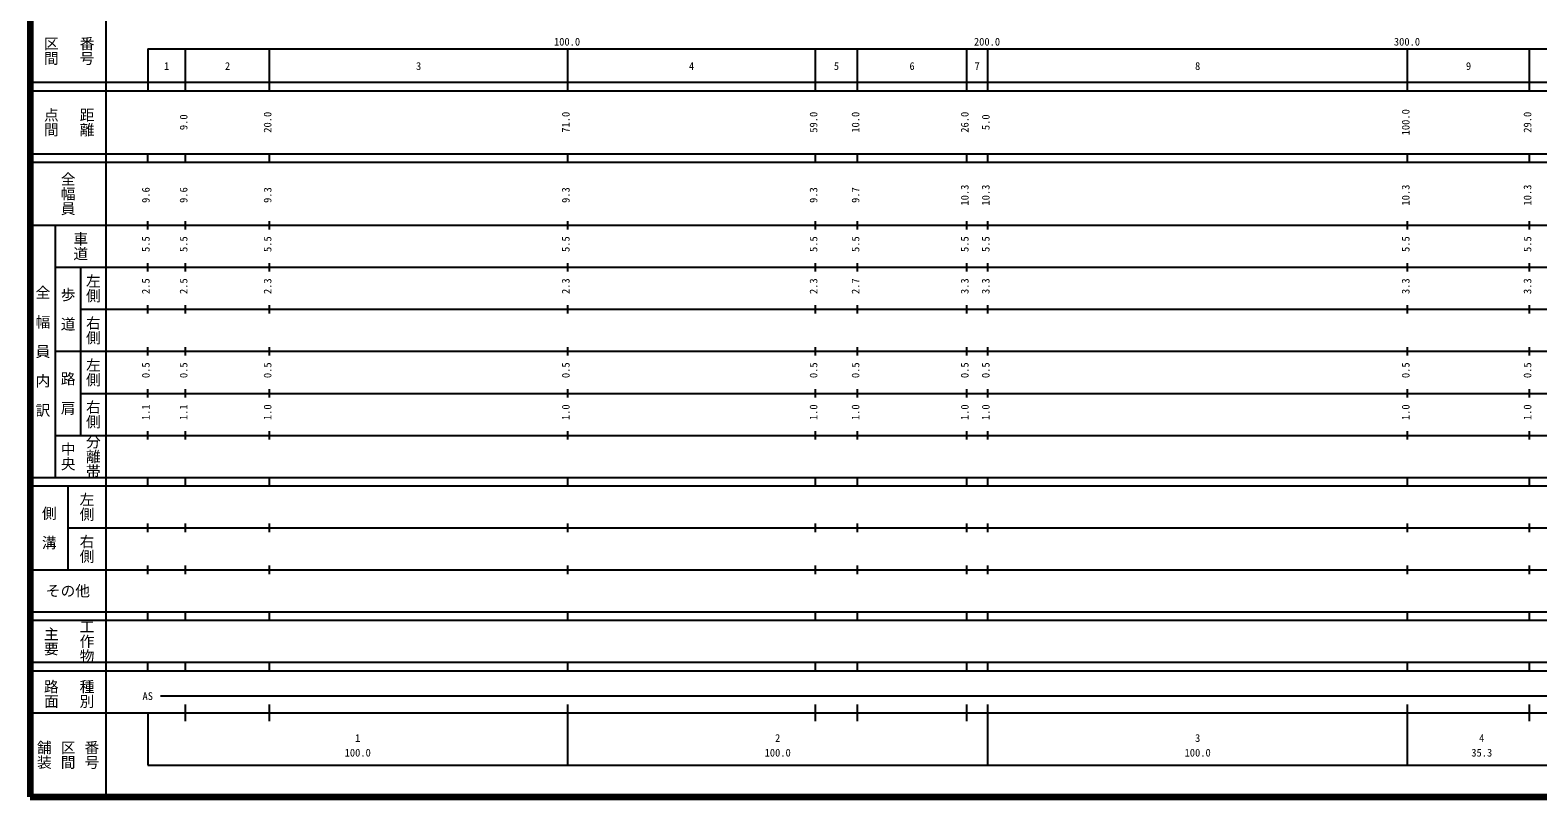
# Model space of a CAD drawing. Units: millimetres on the paper, enlarged 1000 times. Extents: x 40000 to 680000, y 20000 to 380000.
# Drawn here: x 40000 to 399005, y 20000 to 202409 of the extents above; entities that cross this region are included whole.
import ezdxf
from ezdxf.enums import TextEntityAlignment as Align

# ---------------------------------------------------------------- set-up
doc = ezdxf.new("R2010")
doc.units = ezdxf.units.MM
doc.header["$LTSCALE"] = 1000
doc.layers.add('M-TTL', color=2, linetype='Continuous', lineweight=140)
doc.layers.add('M-TTL-BAND', color=7, linetype='Continuous', lineweight=25)
doc.styles.add('@ＭＳ ゴシック', font='')
doc.styles.add('ＭＳ ゴシック', font='')
doc.styles.get('@ＭＳ ゴシック').set_extended_font_data('@MS Gothic')
doc.styles.get('ＭＳ ゴシック').set_extended_font_data('MS Gothic')

msp = doc.modelspace()

# ---------------------------------------------------------------- linework, layer by layer
at = {"layer": 'M-TTL'}
for p, q in [((40000, 380000), (40000, 20000)), ((40000, 20000), (680000, 20000))]:
    msp.add_line(p, q, dxfattribs=at)
at = {"layer": 'M-TTL-BAND'}
for p, q in [((58000, 370000), (58000, 20000)), ((68000, 198000), (579000, 198000)), ((68000, 198000), (68000, 188000)), ((77000, 188000), (77000, 198000)), ((97000, 188000), (97000, 198000)), ((168000, 188000), (168000, 198000)), ((227000, 188000), (227000, 198000)), ((237000, 188000), (237000, 198000)), ((263000, 188000), (263000, 198000)), ((268000, 188000), (268000, 198000)), ((368000, 188000), (368000, 198000)), ((397000, 188000), (397000, 198000)), ((40000, 190000), (579000, 190000)), ((40000, 188000), (579000, 188000)), ((40000, 173000), (579000, 173000)), ((68000, 171000), (68000, 173000)), ((77000, 171000), (77000, 173000)), ((97000, 171000), (97000, 173000)), ((168000, 171000), (168000, 173000)), ((227000, 171000), (227000, 173000)), ((237000, 171000), (237000, 173000)), ((263000, 171000), (263000, 173000)), ((268000, 171000), (268000, 173000)), ((368000, 171000), (368000, 173000)), ((397000, 171000), (397000, 173000)), ((40000, 171000), (579000, 171000)), ((40000, 156000), (579000, 156000)), ((46000, 96000), (46000, 156000)), ((68000, 155000), (68000, 157000)), ((77000, 155000), (77000, 157000)), ((97000, 155000), (97000, 157000)), ((168000, 155000), (168000, 157000)), ((227000, 155000), (227000, 157000)), ((237000, 155000), (237000, 157000)), ((263000, 155000), (263000, 157000)), ((268000, 155000), (268000, 157000)), ((368000, 155000), (368000, 157000)), ((397000, 155000), (397000, 157000)), ((46000, 146000), (579000, 146000)), ((52000, 146000), (52000, 106000)), ((68000, 145000), (68000, 147000)), ((77000, 145000), (77000, 147000)), ((97000, 145000), (97000, 147000)), ((168000, 145000), (168000, 147000)), ((227000, 145000), (227000, 147000)), ((237000, 145000), (237000, 147000)), ((263000, 145000), (263000, 147000)), ((268000, 145000), (268000, 147000)), ((368000, 145000), (368000, 147000)), ((397000, 145000), (397000, 147000)), ((68000, 135000), (68000, 137000)), ((77000, 135000), (77000, 137000)), ((97000, 135000), (97000, 137000)), ((168000, 135000), (168000, 137000)), ((227000, 135000), (227000, 137000)), ((237000, 135000), (237000, 137000)), ((263000, 135000), (263000, 137000)), ((268000, 135000), (268000, 137000)), ((368000, 135000), (368000, 137000)), ((397000, 135000), (397000, 137000)), ((52000, 136000), (579000, 136000)), ((46000, 126000), (579000, 126000)), ((68000, 125000), (68000, 127000)), ((77000, 125000), (77000, 127000)), ((97000, 125000), (97000, 127000)), ((168000, 125000), (168000, 127000)), ((227000, 125000), (227000, 127000)), ((237000, 125000), (237000, 127000)), ((263000, 125000), (263000, 127000)), ((268000, 125000), (268000, 127000)), ((368000, 125000), (368000, 127000)), ((397000, 125000), (397000, 127000)), ((52000, 116000), (579000, 116000)), ((68000, 115000), (68000, 117000)), ((77000, 115000), (77000, 117000)), ((97000, 115000), (97000, 117000)), ((168000, 115000), (168000, 117000)), ((227000, 115000), (227000, 117000)), ((237000, 115000), (237000, 117000)), ((263000, 115000), (263000, 117000)), ((268000, 115000), (268000, 117000)), ((368000, 115000), (368000, 117000)), ((397000, 115000), (397000, 117000)), ((46000, 106000), (579000, 106000)), ((68000, 105000), (68000, 107000)), ((77000, 105000), (77000, 107000)), ((97000, 105000), (97000, 107000)), ((168000, 105000), (168000, 107000)), ((227000, 105000), (227000, 107000)), ((237000, 105000), (237000, 107000)), ((263000, 105000), (263000, 107000)), ((268000, 105000), (268000, 107000)), ((368000, 105000), (368000, 107000)), ((397000, 105000), (397000, 107000)), ((40000, 96000), (579000, 96000)), ((40000, 94000), (579000, 94000)), ((49000, 94000), (49000, 74000)), ((68000, 94000), (68000, 96000)), ((77000, 94000), (77000, 96000)), ((97000, 94000), (97000, 96000)), ((168000, 94000), (168000, 96000)), ((227000, 94000), (227000, 96000)), ((237000, 94000), (237000, 96000)), ((263000, 94000), (263000, 96000)), ((268000, 94000), (268000, 96000)), ((368000, 94000), (368000, 96000)), ((397000, 94000), (397000, 96000)), ((49000, 84000), (579000, 84000)), ((68000, 83000), (68000, 85000)), ((77000, 83000), (77000, 85000)), ((97000, 83000), (97000, 85000)), ((168000, 83000), (168000, 85000)), ((227000, 83000), (227000, 85000)), ((237000, 83000), (237000, 85000)), ((263000, 83000), (263000, 85000)), ((268000, 83000), (268000, 85000)), ((368000, 83000), (368000, 85000)), ((397000, 83000), (397000, 85000)), ((40000, 74000), (579000, 74000)), ((68000, 73000), (68000, 75000)), ((77000, 73000), (77000, 75000)), ((97000, 73000), (97000, 75000)), ((168000, 73000), (168000, 75000)), ((227000, 73000), (227000, 75000)), ((237000, 73000), (237000, 75000)), ((263000, 73000), (263000, 75000)), ((268000, 73000), (268000, 75000)), ((368000, 73000), (368000, 75000)), ((397000, 73000), (397000, 75000)), ((40000, 64000), (579000, 64000)), ((40000, 62000), (579000, 62000)), ((68000, 62000), (68000, 64000)), ((77000, 62000), (77000, 64000)), ((97000, 62000), (97000, 64000)), ((168000, 62000), (168000, 64000)), ((227000, 62000), (227000, 64000)), ((237000, 62000), (237000, 64000)), ((263000, 62000), (263000, 64000)), ((268000, 62000), (268000, 64000)), ((368000, 62000), (368000, 64000)), ((397000, 62000), (397000, 64000)), ((40000, 52000), (579000, 52000)), ((68000, 50000), (68000, 52000)), ((77000, 50000), (77000, 52000)), ((97000, 50000), (97000, 52000)), ((168000, 50000), (168000, 52000)), ((227000, 50000), (227000, 52000)), ((237000, 50000), (237000, 52000)), ((263000, 50000), (263000, 52000)), ((268000, 50000), (268000, 52000)), ((368000, 50000), (368000, 52000)), ((397000, 50000), (397000, 52000)), ((40000, 50000), (579000, 50000)), ((71000, 44000), (565000, 44000)), ((40000, 40000), (579000, 40000)), ((68000, 40000), (68000, 27500)), ((77000, 38000), (77000, 42000)), ((97000, 38000), (97000, 42000)), ((168000, 27500), (168000, 42000)), ((227000, 38000), (227000, 42000)), ((237000, 38000), (237000, 42000)), ((263000, 38000), (263000, 42000)), ((268000, 27500), (268000, 42000)), ((368000, 27500), (368000, 42000)), ((397000, 38000), (397000, 42000)), ((68000, 27500), (579000, 27500))]:
    msp.add_line(p, q, dxfattribs=at)

# ---------------------------------------------------------------- texts
at = {"layer": 'M-TTL-BAND', "style": '@ＭＳ ゴシック'}
for s, p in [('区間', (45000, 197500)), ('番号', (53500, 197500)), ('点間', (45000, 180500)), ('距離', (53500, 180500)), ('全幅員', (49000, 163500)), ('車道', (52000, 151000)), ('左側', (55000, 141000)), ('全\u3000幅\u3000員\u3000内\u3000訳', (43000, 126000)), ('歩\u3000道', (49000, 136000)), ('右側', (55000, 131000)), ('左側', (55000, 121000)), ('路\u3000肩', (49000, 116000)), ('右側', (55000, 111000)), ('中央', (49000, 101000)), ('分離帯', (55000, 101000)), ('左側', (53500, 89000)), ('側\u3000溝', (44500, 84000)), ('右側', (53500, 79000)), ('工作物', (53500, 57000)), ('主要', (45000, 57000)), ('路面', (45000, 44500)), ('種別', (53500, 44500)), ('舗装', (43333, 30000)), ('区間', (49000, 30000)), ('番号', (54667, 30000))]:
    msp.add_text(s, height=2566, rotation=270, dxfattribs=at).set_placement(p, align=Align.MIDDLE_CENTER)
at = {"layer": 'M-TTL-BAND', "style": 'ＭＳ ゴシック'}
for s, p in [('100.0', (167844, 198195)), ('200.0', (267844, 198195)), ('300.0', (367844, 198195)), ('1', (72500, 192405)), ('2', (87000, 192405)), ('3', (132500, 192405)), ('4', (197500, 192405)), ('5', (232000, 192405)), ('6', (250000, 192405)), ('7', (265500, 192405)), ('8', (318000, 192405)), ('9', (382500, 192405)), ('AS', (68000, 42500)), ('1', (118000, 32523)), ('2', (218000, 32523)), ('3', (318000, 32523)), ('4', (385650, 32523)), ('100.0', (118000, 29033)), ('100.0', (218000, 29033)), ('100.0', (318000, 29033)), ('35.3', (385650, 29033))]:
    msp.add_text(s, height=1833, dxfattribs=at).set_placement(p, align=Align.BOTTOM_CENTER)
for s, p in [('100.0', (369000, 180500)), ('9.0', (78000, 180500)), ('20.0', (98000, 180500)), ('71.0', (169000, 180500)), ('59.0', (228000, 180500)), ('10.0', (238000, 180500)), ('26.0', (264000, 180500)), ('5.0', (269000, 180500)), ('29.0', (398000, 180500)), ('10.3', (264000, 163174)), ('10.3', (269000, 163174)), ('10.3', (369000, 163174)), ('10.3', (398000, 163174)), ('9.6', (69000, 163174)), ('9.6', (78000, 163174)), ('9.3', (98000, 163174)), ('9.3', (169000, 163174)), ('9.3', (228000, 163174)), ('9.7', (238000, 163174)), ('5.5', (69000, 151500)), ('5.5', (78000, 151500)), ('5.5', (98000, 151500)), ('5.5', (169000, 151500)), ('5.5', (228000, 151500)), ('5.5', (238000, 151500)), ('5.5', (264000, 151500)), ('5.5', (269000, 151500)), ('5.5', (369000, 151500)), ('5.5', (398000, 151500)), ('2.5', (69000, 141500)), ('2.5', (78000, 141500)), ('2.3', (98000, 141500)), ('2.3', (169000, 141500)), ('2.3', (228000, 141500)), ('2.7', (238000, 141500)), ('3.3', (264000, 141500)), ('3.3', (269000, 141500)), ('3.3', (369000, 141500)), ('3.3', (398000, 141500)), ('0.5', (69000, 121500)), ('0.5', (78000, 121500)), ('0.5', (98000, 121500)), ('0.5', (169000, 121500)), ('0.5', (228000, 121500)), ('0.5', (238000, 121500)), ('0.5', (264000, 121500)), ('0.5', (269000, 121500)), ('0.5', (369000, 121500)), ('0.5', (398000, 121500)), ('1.1', (69000, 111500)), ('1.1', (78000, 111500)), ('1.0', (98000, 111500)), ('1.0', (169000, 111500)), ('1.0', (228000, 111500)), ('1.0', (238000, 111500)), ('1.0', (264000, 111500)), ('1.0', (269000, 111500)), ('1.0', (369000, 111500)), ('1.0', (398000, 111500))]:
    msp.add_text(s, height=1833, rotation=90, dxfattribs=at).set_placement(p, align=Align.BOTTOM_CENTER)
msp.add_text('その他', height=2566, dxfattribs=at).set_placement((49000, 69000), align=Align.MIDDLE_CENTER)

doc.saveas('drawing.dxf')
